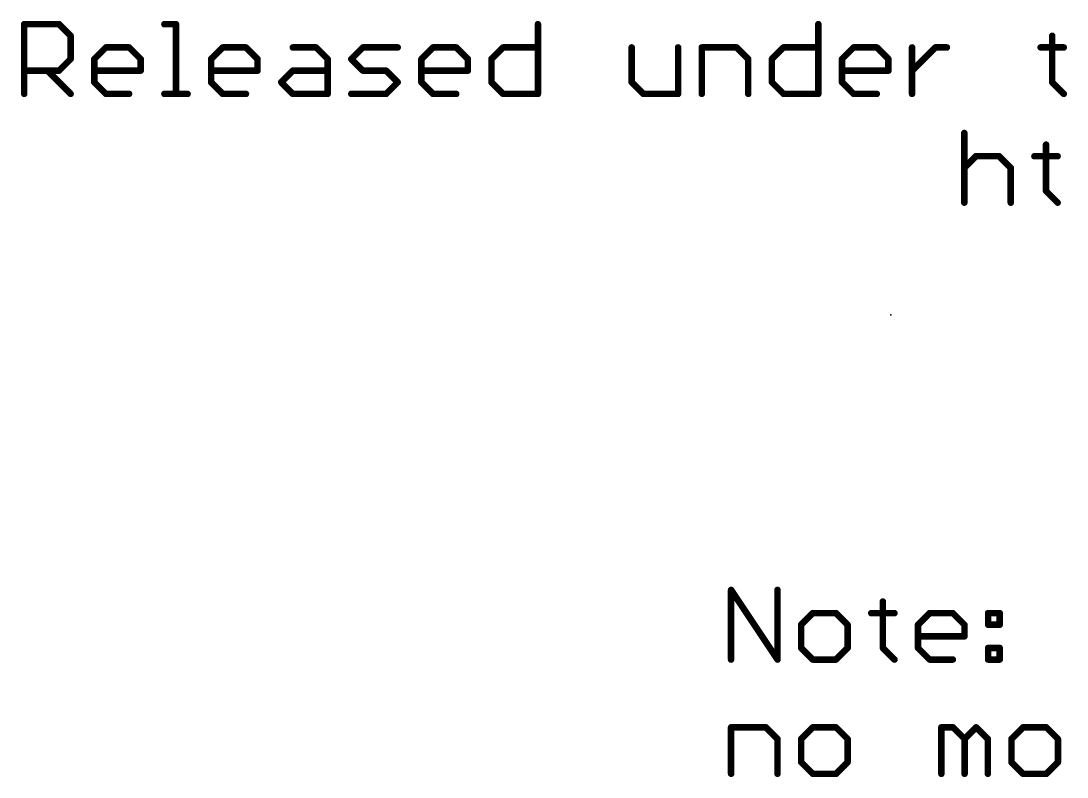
# Model space of a CAD drawing. Extents: x -47 to 60, y -34 to 22.
# Drawn here: x -46.99 to -22.56, y -33.66 to -16 of the extents above; entities that cross this region are included whole.
import ezdxf

# ---------------------------------------------------------------- set-up
doc = ezdxf.new("R2010")
doc.units = 0
doc.layers.add('23', color=53, linetype='CONTINUOUS')
doc.layers.add('51', color=253, linetype='CONTINUOUS')

msp = doc.modelspace()

# ---------------------------------------------------------------- linework, layer by layer
at = {"layer": '23'}
msp.add_point((-26.67, -22.86), dxfattribs=at)
at = {"layer": '51', "const_width": 0.1524}
for points in [[(-46.9138, -17.7038), (-46.9138, -16.0768)], [(-46.9138, -16.0768), (-46.1003, -16.0768)], [(-46.1003, -16.0768), (-45.8291, -16.348)], [(-43.6395, -16.0768), (-43.3683, -16.0768)], [(-43.3683, -16.0768), (-43.3683, -17.7038)], [(-34.9148, -16.0768), (-34.9148, -17.7038)], [(-28.3661, -16.0768), (-28.3661, -17.7038)], [(-45.8291, -16.348), (-45.8291, -16.8903)], [(-22.9039, -16.348), (-22.9039, -17.4326)], [(-45.2766, -16.8903), (-45.0055, -16.6191)], [(-45.0055, -16.6191), (-44.4631, -16.6191)], [(-44.4631, -16.6191), (-44.192, -16.8903)], [(-42.5481, -16.8903), (-42.2769, -16.6191)], [(-42.2769, -16.6191), (-41.7346, -16.6191)], [(-41.7346, -16.6191), (-41.4634, -16.8903)], [(-40.6397, -16.6191), (-40.0974, -16.6191)], [(-40.0974, -16.6191), (-39.8262, -16.8903)], [(-39.2737, -16.8903), (-39.0026, -16.6191)], [(-39.0026, -16.6191), (-38.1891, -16.6191)], [(-37.6366, -16.8903), (-37.3654, -16.6191)], [(-37.3654, -16.6191), (-36.8231, -16.6191)], [(-36.8231, -16.6191), (-36.5519, -16.8903)], [(-35.9994, -16.8903), (-35.7283, -16.6191)], [(-35.7283, -16.6191), (-34.9148, -16.6191)], [(-32.7251, -16.6191), (-32.7251, -17.4326)], [(-31.6405, -17.7038), (-31.6405, -16.6191)], [(-31.088, -17.7038), (-31.088, -16.6191)], [(-31.088, -16.6191), (-30.2745, -16.6191)], [(-30.2745, -16.6191), (-30.0033, -16.8903)], [(-29.4508, -16.8903), (-29.1796, -16.6191)], [(-29.1796, -16.6191), (-28.3661, -16.6191)], [(-27.8136, -16.8903), (-27.5425, -16.6191)], [(-27.5425, -16.6191), (-27.0002, -16.6191)], [(-27.0002, -16.6191), (-26.729, -16.8903)], [(-26.1765, -17.7038), (-26.1765, -16.6191)], [(-26.1765, -17.1615), (-25.6342, -16.6191)], [(-25.6342, -16.6191), (-25.363, -16.6191)], [(-23.175, -16.6191), (-22.6327, -16.6191)], [(-45.8291, -16.8903), (-46.1003, -17.1615)], [(-45.2766, -17.4326), (-45.2766, -16.8903)], [(-44.192, -16.8903), (-44.192, -17.1615)], [(-42.5481, -17.4326), (-42.5481, -16.8903)], [(-41.4634, -16.8903), (-41.4634, -17.1615)], [(-39.8262, -16.8903), (-39.8262, -17.7038)], [(-39.0026, -17.1615), (-39.2737, -16.8903)], [(-37.6366, -17.4326), (-37.6366, -16.8903)], [(-36.5519, -16.8903), (-36.5519, -17.1615)], [(-35.9994, -17.4326), (-35.9994, -16.8903)], [(-30.0033, -16.8903), (-30.0033, -17.7038)], [(-29.4508, -17.4326), (-29.4508, -16.8903)], [(-27.8136, -17.4326), (-27.8136, -16.8903)], [(-26.729, -16.8903), (-26.729, -17.1615)], [(-46.1003, -17.1615), (-46.9138, -17.1615)], [(-46.3715, -17.1615), (-45.8291, -17.7038)], [(-44.192, -17.1615), (-45.2766, -17.1615)], [(-41.4634, -17.1615), (-42.5481, -17.1615)], [(-40.9109, -17.4326), (-40.6397, -17.1615)], [(-40.6397, -17.1615), (-39.8262, -17.1615)], [(-38.4602, -17.1615), (-39.0026, -17.1615)], [(-38.1891, -17.4326), (-38.4602, -17.1615)], [(-36.5519, -17.1615), (-37.6366, -17.1615)], [(-26.729, -17.1615), (-27.8136, -17.1615)], [(-45.0055, -17.7038), (-45.2766, -17.4326)], [(-42.2769, -17.7038), (-42.5481, -17.4326)], [(-40.6397, -17.7038), (-40.9109, -17.4326)], [(-38.4602, -17.7038), (-38.1891, -17.4326)], [(-37.3654, -17.7038), (-37.6366, -17.4326)], [(-35.7283, -17.7038), (-35.9994, -17.4326)], [(-32.7251, -17.4326), (-32.4539, -17.7038)], [(-29.1796, -17.7038), (-29.4508, -17.4326)], [(-27.5425, -17.7038), (-27.8136, -17.4326)], [(-22.9039, -17.4326), (-22.6327, -17.7038)], [(-44.4631, -17.7038), (-45.0055, -17.7038)], [(-43.6395, -17.7038), (-43.0972, -17.7038)], [(-41.7346, -17.7038), (-42.2769, -17.7038)], [(-39.8262, -17.7038), (-40.6397, -17.7038)], [(-39.2737, -17.7038), (-38.4602, -17.7038)], [(-36.8231, -17.7038), (-37.3654, -17.7038)], [(-34.9148, -17.7038), (-35.7283, -17.7038)], [(-32.4539, -17.7038), (-31.6405, -17.7038)], [(-28.3661, -17.7038), (-29.1796, -17.7038)], [(-27.0002, -17.7038), (-27.5425, -17.7038)], [(-24.9566, -18.6168), (-24.9566, -20.2438)], [(-23.0483, -18.888), (-23.0483, -19.9726)], [(-24.9566, -19.4303), (-24.6855, -19.1591)], [(-24.6855, -19.1591), (-24.1432, -19.1591)], [(-24.1432, -19.1591), (-23.872, -19.4303)], [(-23.3195, -19.1591), (-22.7772, -19.1591)], [(-23.872, -19.4303), (-23.872, -20.2438)], [(-23.0483, -19.9726), (-22.7772, -20.2438)], [(-30.4038, -30.9118), (-30.4038, -29.2848)], [(-30.4038, -29.2848), (-29.3191, -30.9118)], [(-29.3191, -30.9118), (-29.3191, -29.2848)], [(-26.8583, -29.556), (-26.8583, -30.6406)], [(-28.4955, -29.8271), (-28.7666, -30.0983)], [(-27.9532, -29.8271), (-28.4955, -29.8271)], [(-27.682, -30.0983), (-27.9532, -29.8271)], [(-27.1295, -29.8271), (-26.5872, -29.8271)], [(-26.0381, -30.0983), (-25.7669, -29.8271)], [(-25.7669, -29.8271), (-25.2246, -29.8271)], [(-25.2246, -29.8271), (-24.9534, -30.0983)], [(-24.4009, -29.8271), (-24.1297, -29.8271)], [(-24.4009, -30.0983), (-24.4009, -29.8271)], [(-24.1297, -29.8271), (-24.1297, -30.0983)], [(-28.7666, -30.0983), (-28.7666, -30.6406)], [(-27.682, -30.6406), (-27.682, -30.0983)], [(-26.0381, -30.6406), (-26.0381, -30.0983)], [(-24.9534, -30.0983), (-24.9534, -30.3695)], [(-24.1297, -30.0983), (-24.4009, -30.0983)], [(-24.9534, -30.3695), (-26.0381, -30.3695)], [(-28.7666, -30.6406), (-28.4955, -30.9118)], [(-27.9532, -30.9118), (-27.682, -30.6406)], [(-26.8583, -30.6406), (-26.5872, -30.9118)], [(-25.7669, -30.9118), (-26.0381, -30.6406)], [(-24.4009, -30.6406), (-24.1297, -30.6406)], [(-24.4009, -30.9118), (-24.4009, -30.6406)], [(-24.1297, -30.6406), (-24.1297, -30.9118)], [(-28.4955, -30.9118), (-27.9532, -30.9118)], [(-25.2246, -30.9118), (-25.7669, -30.9118)], [(-24.1297, -30.9118), (-24.4009, -30.9118)], [(-30.4038, -33.5788), (-30.4038, -32.4941)], [(-30.4038, -32.4941), (-29.5903, -32.4941)], [(-29.5903, -32.4941), (-29.3191, -32.7653)], [(-28.4955, -32.4941), (-28.7666, -32.7653)], [(-27.9532, -32.4941), (-28.4955, -32.4941)], [(-27.682, -32.7653), (-27.9532, -32.4941)], [(-25.4923, -33.5788), (-25.4923, -32.4941)], [(-25.4923, -32.4941), (-25.2212, -32.4941)], [(-25.2212, -32.4941), (-24.95, -32.7653)], [(-24.95, -32.7653), (-24.6788, -32.4941)], [(-24.6788, -32.4941), (-24.4077, -32.7653)], [(-23.584, -32.4941), (-23.8552, -32.7653)], [(-23.0417, -32.4941), (-23.584, -32.4941)], [(-22.7705, -32.7653), (-23.0417, -32.4941)], [(-29.3191, -32.7653), (-29.3191, -33.5788)], [(-28.7666, -32.7653), (-28.7666, -33.3076)], [(-27.682, -33.3076), (-27.682, -32.7653)], [(-24.95, -32.7653), (-24.95, -33.5788)], [(-24.4077, -32.7653), (-24.4077, -33.5788)], [(-23.8552, -32.7653), (-23.8552, -33.3076)], [(-22.7705, -33.3076), (-22.7705, -32.7653)], [(-28.7666, -33.3076), (-28.4955, -33.5788)], [(-27.9532, -33.5788), (-27.682, -33.3076)], [(-23.8552, -33.3076), (-23.584, -33.5788)], [(-23.0417, -33.5788), (-22.7705, -33.3076)], [(-28.4955, -33.5788), (-27.9532, -33.5788)], [(-23.584, -33.5788), (-23.0417, -33.5788)]]:
    msp.add_lwpolyline(points, dxfattribs=at)
at = {"layer": '51', "const_width": 0.0762}
for points in [[(-46.8757, -16.0768, 1), (-46.9519, -16.0768)], [(-46.9138, -16.0387, 1), (-46.9138, -16.1149)], [(-46.0734, -16.0499, 1), (-46.1272, -16.1038)], [(-46.1003, -16.1149, 1), (-46.1003, -16.0387)], [(-43.6395, -16.0387, 1), (-43.6395, -16.1149)], [(-43.3302, -16.0768, 1), (-43.4064, -16.0768)], [(-43.3683, -16.1149, 1), (-43.3683, -16.0387)], [(-34.8767, -16.0768, 1), (-34.9529, -16.0768)], [(-28.328, -16.0768, 1), (-28.4042, -16.0768)], [(-45.791, -16.348, 1), (-45.8672, -16.348)], [(-45.8561, -16.3749, 1), (-45.8022, -16.321)], [(-22.8658, -16.348, 1), (-22.942, -16.348)], [(-45.0055, -16.581, 1), (-45.0055, -16.6572)], [(-44.9785, -16.6461, 1), (-45.0324, -16.5922)], [(-44.4362, -16.5922, 1), (-44.4901, -16.6461)], [(-44.4631, -16.6572, 1), (-44.4631, -16.581)], [(-42.2769, -16.581, 1), (-42.2769, -16.6572)], [(-42.2499, -16.6461, 1), (-42.3038, -16.5922)], [(-41.7076, -16.5922, 1), (-41.7615, -16.6461)], [(-41.7346, -16.6572, 1), (-41.7346, -16.581)], [(-40.6397, -16.581, 1), (-40.6397, -16.6572)], [(-40.0705, -16.5922, 1), (-40.1243, -16.6461)], [(-40.0974, -16.6572, 1), (-40.0974, -16.581)], [(-39.0026, -16.581, 1), (-39.0026, -16.6572)], [(-38.9756, -16.6461, 1), (-39.0295, -16.5922)], [(-38.1891, -16.6572, 1), (-38.1891, -16.581)], [(-37.3654, -16.581, 1), (-37.3654, -16.6572)], [(-37.3385, -16.6461, 1), (-37.3924, -16.5922)], [(-36.7961, -16.5922, 1), (-36.85, -16.6461)], [(-36.8231, -16.6572, 1), (-36.8231, -16.581)], [(-35.7283, -16.581, 1), (-35.7283, -16.6572)], [(-35.7013, -16.6461, 1), (-35.7552, -16.5922)], [(-34.9148, -16.6572, 1), (-34.9148, -16.581)], [(-32.687, -16.6191, 1), (-32.7632, -16.6191)], [(-31.6024, -16.6191, 1), (-31.6786, -16.6191)], [(-31.0499, -16.6191, 1), (-31.1261, -16.6191)], [(-31.088, -16.581, 1), (-31.088, -16.6572)], [(-30.2475, -16.5922, 1), (-30.3014, -16.6461)], [(-30.2745, -16.6572, 1), (-30.2745, -16.581)], [(-29.1796, -16.581, 1), (-29.1796, -16.6572)], [(-29.1527, -16.6461, 1), (-29.2066, -16.5922)], [(-28.3661, -16.6572, 1), (-28.3661, -16.581)], [(-27.5425, -16.581, 1), (-27.5425, -16.6572)], [(-27.5155, -16.6461, 1), (-27.5694, -16.5922)], [(-26.9732, -16.5922, 1), (-27.0271, -16.6461)], [(-27.0002, -16.6572, 1), (-27.0002, -16.581)], [(-26.1384, -16.6191, 1), (-26.2146, -16.6191)], [(-25.6342, -16.581, 1), (-25.6342, -16.6572)], [(-25.6072, -16.6461, 1), (-25.6611, -16.5922)], [(-25.363, -16.6572, 1), (-25.363, -16.581)], [(-23.175, -16.581, 1), (-23.175, -16.6572)], [(-22.6327, -16.6572, 1), (-22.6327, -16.581)], [(-45.8672, -16.8903, 1), (-45.791, -16.8903)], [(-45.8022, -16.9172, 1), (-45.8561, -16.8634)], [(-45.2385, -16.8903, 1), (-45.3147, -16.8903)], [(-45.3036, -16.8634, 1), (-45.2497, -16.9172)], [(-44.1539, -16.8903, 1), (-44.2301, -16.8903)], [(-44.2189, -16.9172, 1), (-44.165, -16.8634)], [(-42.51, -16.8903, 1), (-42.5862, -16.8903)], [(-42.575, -16.8634, 1), (-42.5211, -16.9172)], [(-41.4253, -16.8903, 1), (-41.5015, -16.8903)], [(-41.4903, -16.9172, 1), (-41.4364, -16.8634)], [(-39.7881, -16.8903, 1), (-39.8643, -16.8903)], [(-39.8532, -16.9172, 1), (-39.7993, -16.8634)], [(-39.2468, -16.8634, 1), (-39.3007, -16.9172)], [(-39.3007, -16.8634, 1), (-39.2468, -16.9172)], [(-37.5985, -16.8903, 1), (-37.6747, -16.8903)], [(-37.6635, -16.8634, 1), (-37.6096, -16.9172)], [(-36.5138, -16.8903, 1), (-36.59, -16.8903)], [(-36.5789, -16.9172, 1), (-36.525, -16.8634)], [(-35.9613, -16.8903, 1), (-36.0375, -16.8903)], [(-36.0264, -16.8634, 1), (-35.9725, -16.9172)], [(-29.9652, -16.8903, 1), (-30.0414, -16.8903)], [(-30.0302, -16.9172, 1), (-29.9764, -16.8634)], [(-29.4127, -16.8903, 1), (-29.4889, -16.8903)], [(-29.4777, -16.8634, 1), (-29.4239, -16.9172)], [(-27.7755, -16.8903, 1), (-27.8517, -16.8903)], [(-27.8406, -16.8634, 1), (-27.7867, -16.9172)], [(-26.6909, -16.8903, 1), (-26.7671, -16.8903)], [(-26.7559, -16.9172, 1), (-26.702, -16.8634)], [(-46.9138, -17.1234, 1), (-46.9138, -17.1996)], [(-46.3445, -17.1345, 1), (-46.3984, -17.1884)], [(-46.1272, -17.1345, 1), (-46.0734, -17.1884)], [(-46.1003, -17.1996, 1), (-46.1003, -17.1234)], [(-45.2766, -17.1234, 1), (-45.2766, -17.1996)], [(-44.192, -17.1996, 1), (-44.192, -17.1234)], [(-42.5481, -17.1234, 1), (-42.5481, -17.1996)], [(-41.4634, -17.1996, 1), (-41.4634, -17.1234)], [(-40.6397, -17.1234, 1), (-40.6397, -17.1996)], [(-40.6128, -17.1884, 1), (-40.6667, -17.1345)], [(-39.8262, -17.1996, 1), (-39.8262, -17.1234)], [(-39.0026, -17.1234, 1), (-39.0026, -17.1996)], [(-39.0295, -17.1884, 1), (-38.9756, -17.1345)], [(-38.4333, -17.1345, 1), (-38.4872, -17.1884)], [(-38.4602, -17.1996, 1), (-38.4602, -17.1234)], [(-37.6366, -17.1234, 1), (-37.6366, -17.1996)], [(-36.5519, -17.1996, 1), (-36.5519, -17.1234)], [(-27.8136, -17.1234, 1), (-27.8136, -17.1996)], [(-26.729, -17.1996, 1), (-26.729, -17.1234)], [(-26.2034, -17.1345, 1), (-26.1495, -17.1884)], [(-44.2301, -17.1615, 1), (-44.1539, -17.1615)], [(-41.5015, -17.1615, 1), (-41.4253, -17.1615)], [(-36.59, -17.1615, 1), (-36.5138, -17.1615)], [(-26.7671, -17.1615, 1), (-26.6909, -17.1615)], [(-45.2497, -17.4057, 1), (-45.3036, -17.4596)], [(-45.3147, -17.4326, 1), (-45.2385, -17.4326)], [(-42.5211, -17.4057, 1), (-42.575, -17.4596)], [(-42.5862, -17.4326, 1), (-42.51, -17.4326)], [(-40.884, -17.4057, 1), (-40.9378, -17.4596)], [(-40.9378, -17.4057, 1), (-40.884, -17.4596)], [(-38.1621, -17.4596, 1), (-38.216, -17.4057)], [(-38.216, -17.4596, 1), (-38.1621, -17.4057)], [(-37.6096, -17.4057, 1), (-37.6635, -17.4596)], [(-37.6747, -17.4326, 1), (-37.5985, -17.4326)], [(-35.9725, -17.4057, 1), (-36.0264, -17.4596)], [(-36.0375, -17.4326, 1), (-35.9613, -17.4326)], [(-32.6982, -17.4057, 1), (-32.7521, -17.4596)], [(-32.7632, -17.4326, 1), (-32.687, -17.4326)], [(-29.4239, -17.4057, 1), (-29.4777, -17.4596)], [(-29.4889, -17.4326, 1), (-29.4127, -17.4326)], [(-27.7867, -17.4057, 1), (-27.8406, -17.4596)], [(-27.8517, -17.4326, 1), (-27.7755, -17.4326)], [(-22.8769, -17.4057, 1), (-22.9308, -17.4596)], [(-22.942, -17.4326, 1), (-22.8658, -17.4326)], [(-46.9519, -17.7038, 1), (-46.8757, -17.7038)], [(-45.8561, -17.7307, 1), (-45.8022, -17.6769)], [(-45.0055, -17.6657, 1), (-45.0055, -17.7419)], [(-45.0324, -17.7307, 1), (-44.9785, -17.6769)], [(-44.4631, -17.7419, 1), (-44.4631, -17.6657)], [(-43.6395, -17.6657, 1), (-43.6395, -17.7419)], [(-43.4064, -17.7038, 1), (-43.3302, -17.7038)], [(-43.0972, -17.7419, 1), (-43.0972, -17.6657)], [(-42.2769, -17.6657, 1), (-42.2769, -17.7419)], [(-42.3038, -17.7307, 1), (-42.2499, -17.6769)], [(-41.7346, -17.7419, 1), (-41.7346, -17.6657)], [(-40.6397, -17.6657, 1), (-40.6397, -17.7419)], [(-40.6667, -17.7307, 1), (-40.6128, -17.6769)], [(-39.8643, -17.7038, 1), (-39.7881, -17.7038)], [(-39.8262, -17.7419, 1), (-39.8262, -17.6657)], [(-39.2737, -17.6657, 1), (-39.2737, -17.7419)], [(-38.4872, -17.6769, 1), (-38.4333, -17.7307)], [(-38.4602, -17.7419, 1), (-38.4602, -17.6657)], [(-37.3654, -17.6657, 1), (-37.3654, -17.7419)], [(-37.3924, -17.7307, 1), (-37.3385, -17.6769)], [(-36.8231, -17.7419, 1), (-36.8231, -17.6657)], [(-35.7283, -17.6657, 1), (-35.7283, -17.7419)], [(-35.7552, -17.7307, 1), (-35.7013, -17.6769)], [(-34.9529, -17.7038, 1), (-34.8767, -17.7038)], [(-34.9148, -17.7419, 1), (-34.9148, -17.6657)], [(-32.4539, -17.6657, 1), (-32.4539, -17.7419)], [(-32.4809, -17.7307, 1), (-32.427, -17.6769)], [(-31.6786, -17.7038, 1), (-31.6024, -17.7038)], [(-31.6405, -17.7419, 1), (-31.6405, -17.6657)], [(-31.1261, -17.7038, 1), (-31.0499, -17.7038)], [(-30.0414, -17.7038, 1), (-29.9652, -17.7038)], [(-29.1796, -17.6657, 1), (-29.1796, -17.7419)], [(-29.2066, -17.7307, 1), (-29.1527, -17.6769)], [(-28.4042, -17.7038, 1), (-28.328, -17.7038)], [(-28.3661, -17.7419, 1), (-28.3661, -17.6657)], [(-27.5425, -17.6657, 1), (-27.5425, -17.7419)], [(-27.5694, -17.7307, 1), (-27.5155, -17.6769)], [(-27.0002, -17.7419, 1), (-27.0002, -17.6657)], [(-26.2146, -17.7038, 1), (-26.1384, -17.7038)], [(-22.6596, -17.7307, 1), (-22.6058, -17.6769)], [(-24.9185, -18.6168, 1), (-24.9947, -18.6168)], [(-23.0102, -18.888, 1), (-23.0864, -18.888)], [(-24.6855, -19.121, 1), (-24.6855, -19.1972)], [(-24.6585, -19.1861, 1), (-24.7124, -19.1322)], [(-24.1162, -19.1322, 1), (-24.1701, -19.1861)], [(-24.1432, -19.1972, 1), (-24.1432, -19.121)], [(-23.3195, -19.121, 1), (-23.3195, -19.1972)], [(-22.7772, -19.1972, 1), (-22.7772, -19.121)], [(-24.9836, -19.4034, 1), (-24.9297, -19.4572)], [(-23.8339, -19.4303, 1), (-23.9101, -19.4303)], [(-23.8989, -19.4572, 1), (-23.845, -19.4034)], [(-23.0214, -19.9457, 1), (-23.0753, -19.9996)], [(-23.0864, -19.9726, 1), (-23.0102, -19.9726)], [(-24.9947, -20.2438, 1), (-24.9185, -20.2438)], [(-23.9101, -20.2438, 1), (-23.8339, -20.2438)], [(-22.8041, -20.2707, 1), (-22.7502, -20.2169)], [(-30.3657, -29.2848, 1), (-30.4419, -29.2848)], [(-30.3721, -29.2637, 1), (-30.4355, -29.3059)], [(-29.281, -29.2848, 1), (-29.3572, -29.2848)], [(-26.8202, -29.556, 1), (-26.8964, -29.556)], [(-28.4955, -29.789, 1), (-28.4955, -29.8652)], [(-28.4685, -29.8541, 1), (-28.5224, -29.8002)], [(-27.9262, -29.8002, 1), (-27.9801, -29.8541)], [(-27.9532, -29.8652, 1), (-27.9532, -29.789)], [(-27.1295, -29.789, 1), (-27.1295, -29.8652)], [(-26.5872, -29.8652, 1), (-26.5872, -29.789)], [(-25.7669, -29.789, 1), (-25.7669, -29.8652)], [(-25.7399, -29.8541, 1), (-25.7938, -29.8002)], [(-25.1976, -29.8002, 1), (-25.2515, -29.8541)], [(-25.2246, -29.8652, 1), (-25.2246, -29.789)], [(-24.4009, -29.789, 1), (-24.4009, -29.8652)], [(-24.3628, -29.8271, 1), (-24.439, -29.8271)], [(-24.0916, -29.8271, 1), (-24.1678, -29.8271)], [(-24.1297, -29.8652, 1), (-24.1297, -29.789)], [(-28.7285, -30.0983, 1), (-28.8047, -30.0983)], [(-28.7936, -30.0714, 1), (-28.7397, -30.1252)], [(-27.6439, -30.0983, 1), (-27.7201, -30.0983)], [(-27.7089, -30.1252, 1), (-27.655, -30.0714)], [(-26, -30.0983, 1), (-26.0762, -30.0983)], [(-26.065, -30.0714, 1), (-26.0111, -30.1252)], [(-24.9153, -30.0983, 1), (-24.9915, -30.0983)], [(-24.9803, -30.1252, 1), (-24.9264, -30.0714)], [(-24.4009, -30.0602, 1), (-24.4009, -30.1364)], [(-24.1297, -30.1364, 1), (-24.1297, -30.0602)], [(-26.0381, -30.3314, 1), (-26.0381, -30.4076)], [(-24.9534, -30.4076, 1), (-24.9534, -30.3314)], [(-24.439, -30.0983, 1), (-24.3628, -30.0983)], [(-24.1678, -30.0983, 1), (-24.0916, -30.0983)], [(-24.9915, -30.3695, 1), (-24.9153, -30.3695)], [(-28.7397, -30.6137, 1), (-28.7936, -30.6676)], [(-28.8047, -30.6406, 1), (-28.7285, -30.6406)], [(-27.7201, -30.6406, 1), (-27.6439, -30.6406)], [(-27.655, -30.6676, 1), (-27.7089, -30.6137)], [(-26.8314, -30.6137, 1), (-26.8853, -30.6676)], [(-26.8964, -30.6406, 1), (-26.8202, -30.6406)], [(-26.0111, -30.6137, 1), (-26.065, -30.6676)], [(-26.0762, -30.6406, 1), (-26, -30.6406)], [(-24.4009, -30.6025, 1), (-24.4009, -30.6787)], [(-24.3628, -30.6406, 1), (-24.439, -30.6406)], [(-24.0916, -30.6406, 1), (-24.1678, -30.6406)], [(-24.1297, -30.6787, 1), (-24.1297, -30.6025)], [(-30.4419, -30.9118, 1), (-30.3657, -30.9118)], [(-29.3572, -30.9118, 1), (-29.281, -30.9118)], [(-29.3508, -30.9329, 1), (-29.2874, -30.8907)], [(-28.4955, -30.8737, 1), (-28.4955, -30.9499)], [(-28.5224, -30.9387, 1), (-28.4685, -30.8849)], [(-27.9801, -30.8849, 1), (-27.9262, -30.9387)], [(-27.9532, -30.9499, 1), (-27.9532, -30.8737)], [(-26.6141, -30.9387, 1), (-26.5602, -30.8849)], [(-25.7669, -30.8737, 1), (-25.7669, -30.9499)], [(-25.7938, -30.9387, 1), (-25.7399, -30.8849)], [(-25.2246, -30.9499, 1), (-25.2246, -30.8737)], [(-24.4009, -30.8737, 1), (-24.4009, -30.9499)], [(-24.439, -30.9118, 1), (-24.3628, -30.9118)], [(-24.1678, -30.9118, 1), (-24.0916, -30.9118)], [(-24.1297, -30.9499, 1), (-24.1297, -30.8737)], [(-30.3657, -32.4941, 1), (-30.4419, -32.4941)], [(-30.4038, -32.456, 1), (-30.4038, -32.5322)], [(-29.5634, -32.4672, 1), (-29.6172, -32.5211)], [(-29.5903, -32.5322, 1), (-29.5903, -32.456)], [(-28.4955, -32.456, 1), (-28.4955, -32.5322)], [(-28.4685, -32.5211, 1), (-28.5224, -32.4672)], [(-27.9262, -32.4672, 1), (-27.9801, -32.5211)], [(-27.9532, -32.5322, 1), (-27.9532, -32.456)], [(-25.4542, -32.4941, 1), (-25.5304, -32.4941)], [(-25.4923, -32.456, 1), (-25.4923, -32.5322)], [(-25.1942, -32.4672, 1), (-25.2481, -32.5211)], [(-25.2212, -32.5322, 1), (-25.2212, -32.456)], [(-24.6519, -32.4672, 1), (-24.7058, -32.5211)], [(-24.6519, -32.5211, 1), (-24.7058, -32.4672)], [(-23.584, -32.456, 1), (-23.584, -32.5322)], [(-23.5571, -32.5211, 1), (-23.611, -32.4672)], [(-23.0147, -32.4672, 1), (-23.0686, -32.5211)], [(-23.0417, -32.5322, 1), (-23.0417, -32.456)], [(-29.281, -32.7653, 1), (-29.3572, -32.7653)], [(-29.3461, -32.7922, 1), (-29.2922, -32.7384)], [(-28.7285, -32.7653, 1), (-28.8047, -32.7653)], [(-28.7936, -32.7384, 1), (-28.7397, -32.7922)], [(-27.6439, -32.7653, 1), (-27.7201, -32.7653)], [(-27.7089, -32.7922, 1), (-27.655, -32.7384)], [(-24.9119, -32.7653, 1), (-24.9881, -32.7653)], [(-24.9769, -32.7384, 1), (-24.9231, -32.7922)], [(-24.9769, -32.7922, 1), (-24.9231, -32.7384)], [(-24.3696, -32.7653, 1), (-24.4458, -32.7653)], [(-24.4346, -32.7922, 1), (-24.3807, -32.7384)], [(-23.8171, -32.7653, 1), (-23.8933, -32.7653)], [(-23.8821, -32.7384, 1), (-23.8282, -32.7922)], [(-22.7324, -32.7653, 1), (-22.8086, -32.7653)], [(-22.7975, -32.7922, 1), (-22.7436, -32.7384)], [(-28.7397, -33.2807, 1), (-28.7936, -33.3346)], [(-28.8047, -33.3076, 1), (-28.7285, -33.3076)], [(-27.7201, -33.3076, 1), (-27.6439, -33.3076)], [(-27.655, -33.3346, 1), (-27.7089, -33.2807)], [(-23.8282, -33.2807, 1), (-23.8821, -33.3346)], [(-23.8933, -33.3076, 1), (-23.8171, -33.3076)], [(-22.8086, -33.3076, 1), (-22.7324, -33.3076)], [(-22.7436, -33.3346, 1), (-22.7975, -33.2807)], [(-30.4419, -33.5788, 1), (-30.3657, -33.5788)], [(-29.3572, -33.5788, 1), (-29.281, -33.5788)], [(-28.4955, -33.5407, 1), (-28.4955, -33.6169)], [(-28.5224, -33.6057, 1), (-28.4685, -33.5519)], [(-27.9801, -33.5519, 1), (-27.9262, -33.6057)], [(-27.9532, -33.6169, 1), (-27.9532, -33.5407)], [(-25.5304, -33.5788, 1), (-25.4542, -33.5788)], [(-24.9881, -33.5788, 1), (-24.9119, -33.5788)], [(-24.4458, -33.5788, 1), (-24.3696, -33.5788)], [(-23.584, -33.5407, 1), (-23.584, -33.6169)], [(-23.611, -33.6057, 1), (-23.5571, -33.5519)], [(-23.0686, -33.5519, 1), (-23.0147, -33.6057)], [(-23.0417, -33.6169, 1), (-23.0417, -33.5407)]]:
    msp.add_lwpolyline(points, format="xyb", dxfattribs=at)

doc.saveas('drawing.dxf')
